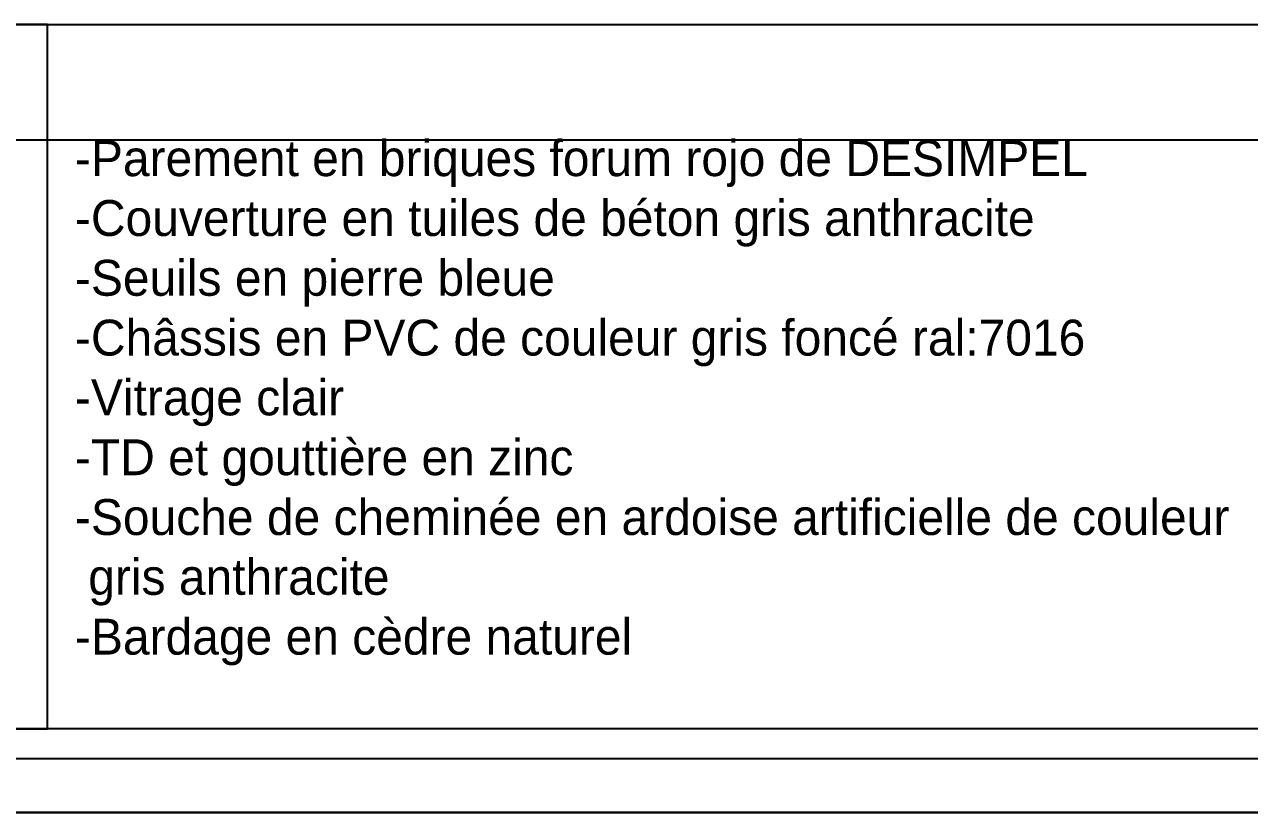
# Model space of a CAD drawing. Header units: millimetres. Extents: x -44462 to 306987, y -116160 to 12874.
# Drawn here: x -7518.8 to -7109, y -60000.2 to -59736.6 of the extents above; entities that cross this region are included whole.
import ezdxf

# ---------------------------------------------------------------- set-up
doc = ezdxf.new("R2010")
doc.units = ezdxf.units.MM
for name, color, linetype in [('chassis fen.portes', 1, 'Continuous'), ('D_______TX', 2, 'Continuous'), ('TEXTE', 1, 'Continuous')]:
    doc.layers.add(name, color=color, linetype=linetype)
doc.styles.add('CENTURY GOTHIC', font='GOTHIC.TTF')

# ---------------------------------------------------------------- blocks, each defined once
blk = doc.blocks.new('PETIT CARTOUCHE_HOR')
at = {"color": 1}
blk.add_line((0, 0), (-2090, 0), dxfattribs=at)
at = {"layer": 'chassis fen.portes', "color": 5, "linetype": 'Continuous'}
blk.add_line((-233.46, 28), (-2071.31, 28), dxfattribs=at)
at = {"layer": 'chassis fen.portes', "color": 2, "linetype": 'Continuous'}
blk.add_line((-223.46, 18), (-2081.31, 18), dxfattribs=at)
at = {"layer": 'chassis fen.portes', "color": 1, "linetype": 'Continuous'}
blk.add_line((-2100, 0), (-86.26, 0), dxfattribs=at)
at = {"style": 'CENTURY GOTHIC'}
for tag, p, height in [('DATE', (-210.16, 171.36), 20), ('DOSSIERN°', (-210.16, 111.51), 20), ('COMMENTAIRE', (-210.16, 95.35), 12), ('COMMENTAIRESUITE', (-210.16, 79.7), 12), ('FEUILLEN°', (-221.99, 32.69), 20), ('TOTALFEUILLES', (-181.65, 32.69), 20), ('ÉCH.', (-103.23, 32.69), 12)]:
    blk.add_attdef(tag, p, '', height=height, dxfattribs=at)

msp = doc.modelspace()

# ---------------------------------------------------------------- linework, layer by layer
at = {"layer": 'D_______TX', "color": 8, "linetype": 'Continuous'}
for points in [[(-7511.17, -59736.65), (-7632.04, -59736.65), (-7632.04, -59972.19), (-7511.17, -59972.19)], [(-7632.04, -59736.65), (-7050.7, -59736.65), (-7050.7, -59775.36), (-7632.04, -59775.36)], [(-7511.17, -59736.65), (-7050.7, -59736.65), (-7050.7, -59972.19), (-7511.17, -59972.19)]]:
    msp.add_lwpolyline(points, close=True, dxfattribs=at)

# ---------------------------------------------------------------- block references
at = {"color": 1}
msp.add_blockref('PETIT CARTOUCHE_HOR', (-6817.24, -60000.2), dxfattribs=at)

# ---------------------------------------------------------------- texts
at = {"layer": 'TEXTE', "insert": (-7501.96, -59775.36), "char_height": 12, "width": 751.1492, "attachment_point": 1, "style": 'CENTURY GOTHIC'}
msp.add_mtext('-Parement en briques forum rojo de DESIMPEL\\P-Couverture en tuiles de béton gris anthracite\\P-Seuils en pierre bleue\\P-Châssis en PVC de couleur gris foncé ral:7016\\P-Vitrage clair  \\P-TD et gouttière en zinc\\P-Souche de cheminée en ardoise artificielle de couleur \\P gris anthracite\\P-Bardage en cèdre naturel', dxfattribs=at)

doc.saveas('drawing.dxf')
